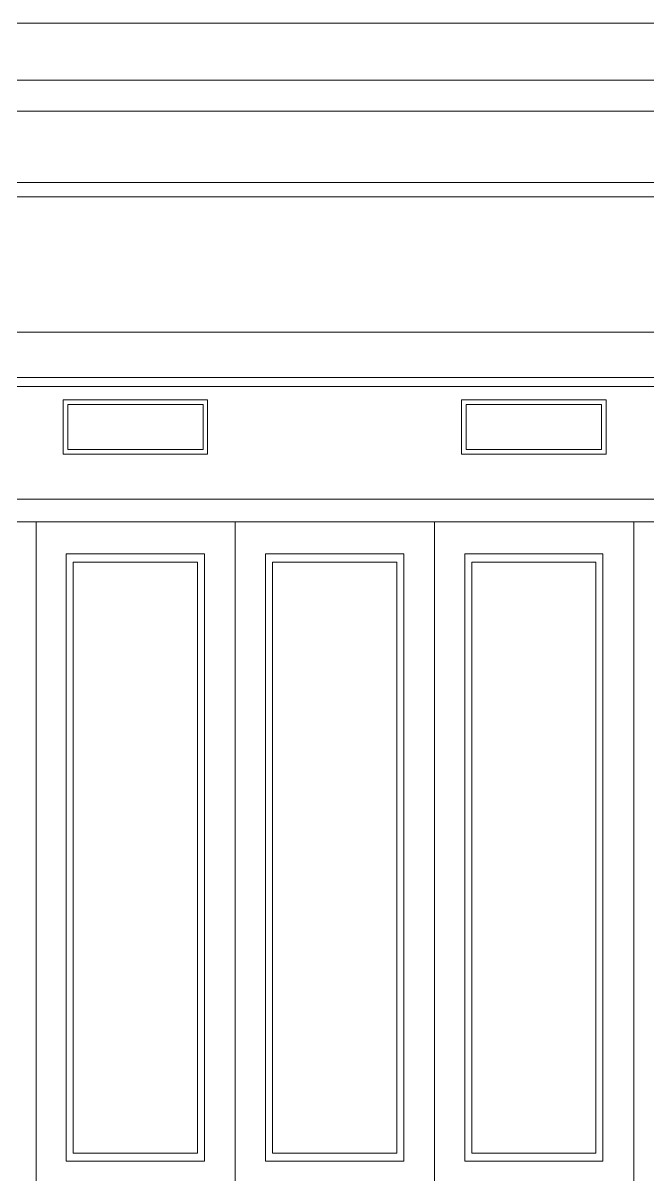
# Model space of a CAD drawing. Header units: millimetres. Extents: x -667 to -468, y -723 to -475.
# Drawn here: x -657.769 to -656.383, y -494.692 to -492.14 of the extents above; entities that cross this region are included whole.
import ezdxf

# ---------------------------------------------------------------- set-up
doc = ezdxf.new("R2010")
doc.units = ezdxf.units.MM
doc.layers.add('dinding', color=36, linetype='Continuous', lineweight=9)

msp = doc.modelspace()

# ---------------------------------------------------------------- linework, layer by layer
at = {"layer": 'dinding'}
for p, q in [((-658.8483, -492.1399), (-652.4483, -492.1399)), ((-658.7418, -492.2668), (-652.5548, -492.2668)), ((-658.7418, -492.3349), (-652.5548, -492.3349)), ((-658.6088, -492.4934), (-652.6877, -492.4934)), ((-658.0616, -492.5249), (-653.1457, -492.5249)), ((-653.4457, -492.8249), (-657.8616, -492.8249)), ((-653.1457, -492.9249), (-658.0616, -492.9249)), ((-657.9716, -492.9449), (-653.3357, -492.9449)), ((-657.6798, -492.9749), (-657.3598, -492.9749)), ((-657.6798, -493.0949), (-657.6798, -492.9749)), ((-657.6698, -493.0849), (-657.6698, -492.9849)), ((-657.6698, -492.9849), (-657.3698, -492.9849)), ((-657.3698, -492.9849), (-657.3698, -493.0849)), ((-657.3598, -492.9749), (-657.3598, -493.0949)), ((-656.7965, -492.9749), (-656.4765, -492.9749)), ((-656.7965, -493.0949), (-656.7965, -492.9749)), ((-656.7865, -493.0849), (-656.7865, -492.9849)), ((-656.7865, -492.9849), (-656.4865, -492.9849)), ((-656.4865, -492.9849), (-656.4865, -493.0849)), ((-656.4765, -492.9749), (-656.4765, -493.0949)), ((-657.3598, -493.0949), (-657.6798, -493.0949)), ((-657.3698, -493.0849), (-657.6698, -493.0849)), ((-656.4765, -493.0949), (-656.7965, -493.0949)), ((-656.4865, -493.0849), (-656.7865, -493.0849)), ((-653.3442, -493.1949), (-657.9632, -493.1949)), ((-657.74, -493.2449), (-657.9733, -493.2449)), ((-657.74, -493.2449), (-657.74, -495.6449)), ((-657.2983, -493.2449), (-657.74, -493.2449)), ((-657.2983, -493.2449), (-657.2983, -495.6449)), ((-656.8566, -493.2449), (-657.2983, -493.2449)), ((-656.8566, -493.2449), (-656.8566, -495.6449)), ((-656.415, -493.2449), (-656.8566, -493.2449)), ((-656.415, -493.2449), (-656.415, -495.6449)), ((-655.9733, -493.2449), (-656.415, -493.2449)), ((-657.6729, -493.3158), (-657.6729, -494.6617)), ((-657.3667, -493.3158), (-657.6729, -493.3158)), ((-657.3667, -494.6617), (-657.3667, -493.3158)), ((-657.2312, -493.3158), (-657.2312, -494.6617)), ((-656.925, -493.3158), (-657.2312, -493.3158)), ((-656.925, -494.6617), (-656.925, -493.3158)), ((-656.7896, -493.3158), (-656.7896, -494.6617)), ((-656.4834, -493.3158), (-656.7896, -493.3158)), ((-656.4834, -494.6617), (-656.4834, -493.3158)), ((-657.382, -493.3342), (-657.6576, -493.3342)), ((-657.6576, -493.3342), (-657.6576, -494.6433)), ((-657.382, -494.6433), (-657.382, -493.3342)), ((-656.9403, -493.3342), (-657.2159, -493.3342)), ((-657.2159, -493.3342), (-657.2159, -494.6433)), ((-656.9403, -494.6433), (-656.9403, -493.3342)), ((-656.4987, -493.3342), (-656.7743, -493.3342)), ((-656.7743, -493.3342), (-656.7743, -494.6433)), ((-656.4987, -494.6433), (-656.4987, -493.3342)), ((-657.6576, -494.6433), (-657.382, -494.6433)), ((-657.2159, -494.6433), (-656.9403, -494.6433)), ((-656.7743, -494.6433), (-656.4987, -494.6433)), ((-657.6729, -494.6617), (-657.3667, -494.6617)), ((-657.2312, -494.6617), (-656.925, -494.6617)), ((-656.7896, -494.6617), (-656.4834, -494.6617))]:
    msp.add_line(p, q, dxfattribs=at)

doc.saveas('drawing.dxf')
